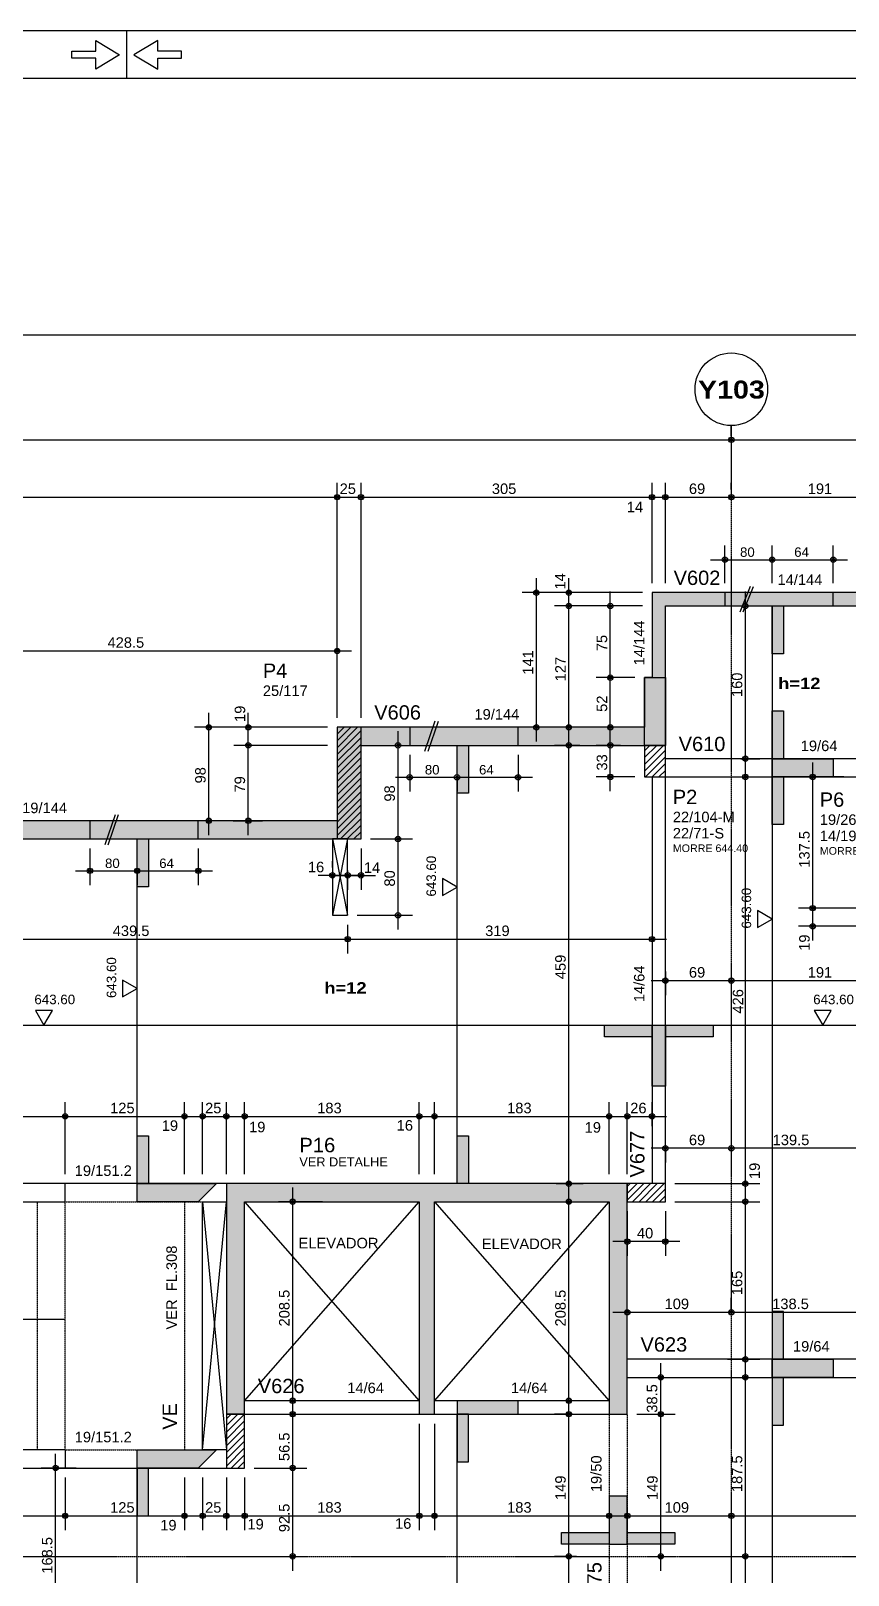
# Model space of a CAD drawing. Extents: x 0 to 7795, y 0 to 4205.
# Drawn here: x 3070 to 3926, y 2588 to 4205 of the extents above; entities that cross this region are included whole.
import ezdxf

# ---------------------------------------------------------------- set-up
doc = ezdxf.new("R2010")
doc.units = 0
doc.header["$MEASUREMENT"] = 0
for name, pattern in [('ESTILO_TQS_0002', [0.4, 0.1, -0.3]), ('ESTILO_TQS_0006', [0.3, 0.2, -0.1]), ('ESTILO_TQS_0007', [2.1, 1.5, -0.2, 0.2, -0.2])]:
    doc.linetypes.add(name, pattern=pattern)
for name, color, linetype in [('MTH-179', 1, 'CONTINUOUS'), ('MTH-224', 4, 'CONTINUOUS'), ('MTH-230', 1, 'CONTINUOUS'), ('MTH-COTAS7', 31, 'CONTINUOUS'), ('MTH-DIM-PILAR', 3, 'CONTINUOUS'), ('MTH-DIM-VIGA', 3, 'CONTINUOUS'), ('MTH-EIXO-214', 4, 'CONTINUOUS'), ('MTH-FACE-VIGA', 7, 'CONTINUOUS'), ('MTH-HACHURA-PILAR', 1, 'CONTINUOUS'), ('MTH-LINHA-SEÇÃO', 16, 'CONTINUOUS'), ('MTH-MARGEM', 5, 'CONTINUOUS'), ('MTH-PILAR-MORRE', 5, 'CONTINUOUS'), ('MTH-PILAR-SEGUE', 5, 'CONTINUOUS'), ('MTH-SIMB_COTA', 3, 'CONTINUOUS'), ('MTH-SOMB120', 56, 'CONTINUOUS'), ('MTH-SOMBRA21', 150, 'CONTINUOUS'), ('MTH-SOMBRA25', 253, 'CONTINUOUS'), ('MTH-TIT1-PILAR', 5, 'CONTINUOUS'), ('MTH-TIT1-VIGA', 5, 'CONTINUOUS'), ('MTH-TXT', 4, 'CONTINUOUS'), ('MTH-TXT-NEGRITO', 5, 'CONTINUOUS'), ('MTH-TXT-NOTAS', 3, 'CONTINUOUS'), ('MTH-VIGA-INVERTIDA', 7, 'ESTILO_TQS_0002')]:
    doc.layers.add(name, color=color, linetype=linetype)
doc.styles.add('TQS_ARIAL', font='arial.ttf')
doc.styles.add('TQS_ARIAL_BLACK', font='ariblk.ttf')

msp = doc.modelspace()

# ---------------------------------------------------------------- linework, layer by layer
at = {"layer": 'MTH-179', "linetype": 'Continuous'}
for p, q in [((7795.004008, 4204.998269), (0.004008, 4204.998269)), ((3170.004008, 4154.998269), (3170.004008, 4204.998269))]:
    msp.add_line(p, q, dxfattribs=at)
for points in [[(3162.503275, 4179.998269), (3137.503275, 4164.998269), (3137.503275, 4176.248269), (3112.503275, 4176.248269), (3112.503275, 4183.748269), (3137.503275, 4183.748269), (3137.503275, 4194.998269), (3162.503275, 4179.998269)], [(3177.503275, 4179.998269), (3202.503275, 4164.998269), (3202.503275, 4176.248269), (3227.503275, 4176.248269), (3227.503275, 4183.748269), (3202.503275, 4183.748269), (3202.503275, 4194.998269), (3177.503275, 4179.998269)]]:
    msp.add_lwpolyline(points, dxfattribs=at)
at = {"layer": 'MTH-224', "linetype": 'Continuous'}
for points in [[(3500.790533, 3299.453145), (3516.089003, 3308.286149), (3500.790533, 3317.118273), (3500.790533, 3299.453145)], [(3831.031728, 3265.885669), (3846.330198, 3274.718672), (3831.031728, 3283.550797), (3831.031728, 3265.885669)], [(3165.675639, 3193.19002), (3180.974109, 3202.023023), (3165.675639, 3210.855148), (3165.675639, 3193.19002)], [(3074.408587, 3178.810307), (3083.24159, 3163.511837), (3092.073715, 3178.810307), (3074.408587, 3178.810307)], [(3890.483403, 3178.810307), (3899.316406, 3163.511837), (3908.14853, 3178.810307), (3890.483403, 3178.810307)]]:
    msp.add_lwpolyline(points, dxfattribs=at)
at = {"layer": 'MTH-230', "linetype": 'Continuous'}
for p, q in [((3401.511371, 3358.635498), (3385.511369, 3278.635497)), ((3385.511369, 3358.635498), (3401.511371, 3278.635497)), ((3249.511363, 2718.635463), (3274.511365, 2978.635463)), ((3249.511363, 2978.635463), (3274.511365, 2718.635463)), ((3293.511365, 2770.135472), (3476.511365, 2978.635504)), ((3293.511365, 2978.635504), (3476.511365, 2770.135472)), ((3492.511365, 2770.135472), (3675.511365, 2978.6355)), ((3492.511365, 2978.6355), (3675.511365, 2770.135472))]:
    msp.add_line(p, q, dxfattribs=at)
msp.add_circle((3803.511366, 3829.636556), 38, dxfattribs=at)
at = {"layer": 'MTH-COTAS7', "linetype": 'Continuous'}
for p, q in [((561.511366, 3886.665182), (5343.511366, 3886.665182)), ((3803.511366, 3780.639608), (3803.511366, 3791.636556)), ((3803.511366, 3784.741871), (3803.511366, 3791.636556)), ((2086.511366, 3776.636556), (3818.511366, 3776.636556)), ((3788.511366, 3776.636556), (4771.511366, 3776.636556)), ((3390.511366, 3485.6355), (3390.511366, 3731.636556)), ((3390.511366, 3485.6355), (3390.511366, 3731.636556)), ((3415.511366, 3485.635501), (3415.511366, 3731.636556)), ((3415.511366, 3485.635501), (3415.511366, 3731.636556)), ((3720.511366, 3626.636556), (3720.511366, 3731.636556)), ((3720.511366, 3626.636556), (3720.511366, 3731.636556)), ((3734.511366, 3626.636556), (3734.511366, 3731.636556)), ((3734.511366, 3626.636556), (3734.511366, 3731.636556)), ((3803.511366, 3724.741871), (3803.511366, 3731.636556)), ((3803.511366, 3724.741871), (3803.511366, 3731.636556)), ((2499.511366, 3716.636556), (3405.511366, 3716.636556)), ((3375.511366, 3716.636556), (3430.511366, 3716.636556)), ((3400.511366, 3716.636556), (3735.511366, 3716.636556)), ((3705.511366, 3716.636556), (3749.511366, 3716.636556)), ((3719.511366, 3716.636556), (3818.511366, 3716.636556)), ((3788.511366, 3716.636556), (4009.511367, 3716.636556)), ((3796.79404, 3626.636556), (3796.79404, 3666.142016)), ((3846.360057, 3626.636556), (3846.360057, 3666.142016)), ((3846.360057, 3626.636556), (3846.360057, 3666.142016)), ((3910.360057, 3626.636556), (3910.360057, 3666.142016)), ((3781.79404, 3651.142016), (3861.360057, 3651.142016)), ((3831.360057, 3651.142016), (3925.360057, 3651.142016)), ((3599.328166, 3460.635501), (3599.328166, 3631.636556)), ((3633.288022, 3587.636556), (3633.288022, 3631.636556)), ((3700.511366, 3616.636556), (3584.328166, 3616.636556)), ((3710.511366, 3616.636556), (3618.288022, 3616.636556)), ((3633.288022, 3460.635501), (3633.288022, 3617.636556)), ((3676.756016, 3512.635501), (3676.756016, 3617.636556)), ((3818.309239, 3427.635501), (3818.309239, 3617.636556)), ((3710.511366, 3602.636556), (3618.288022, 3602.636556)), ((3710.511366, 3602.636556), (3618.288022, 3602.636556)), ((3700.511366, 3602.636556), (3661.756016, 3602.636556)), ((3813.511366, 3602.636556), (3833.309239, 3602.636556)), ((3390.511366, 3485.6355), (3390.511366, 3570.540605)), ((2947.011366, 3555.540605), (3405.511366, 3555.540605)), ((3676.756016, 3460.635501), (3676.756016, 3542.635501)), ((3702.511366, 3527.635501), (3661.756016, 3527.635501)), ((3702.511366, 3527.635501), (3661.756016, 3527.635501)), ((3256.007995, 3362.635501), (3256.007995, 3490.6355)), ((3297.324079, 3441.635501), (3297.324079, 3490.6355)), ((3306.303287, 3475.6355), (3241.007995, 3475.6355)), ((3380.511366, 3475.6355), (3282.324079, 3475.6355)), ((3297.324079, 3362.635501), (3297.324079, 3471.635501)), ((3454.293793, 3343.6355), (3454.293793, 3471.635501)), ((3665.1708, 3475.635501), (3584.328166, 3475.635501)), ((3648.994983, 3475.635501), (3618.288022, 3475.635501)), ((3633.288022, 2982.635497), (3633.288022, 3471.635501)), ((3702.511366, 3475.635501), (3661.756016, 3475.635501)), ((3676.756016, 3408.635501), (3676.756016, 3471.635501)), ((3380.511366, 3456.635501), (3282.324079, 3456.635501)), ((3370.511366, 3456.635501), (3282.324079, 3456.635501)), ((3458.663286, 3456.635501), (3469.293793, 3456.635501)), ((3466.522986, 3446.635501), (3466.522986, 3408.195251)), ((3580.089003, 3446.635501), (3580.089003, 3408.195251)), ((3644.860926, 3456.635501), (3618.288022, 3456.635501)), ((3687.429521, 3456.635501), (3661.756016, 3456.635501)), ((3813.511366, 3442.635501), (3833.309239, 3442.635501)), ((3818.309239, 2982.635497), (3818.309239, 3438.635501)), ((3888.910007, 3271.135499), (3888.910007, 3438.635501)), ((3451.522986, 3423.195251), (3531.089003, 3423.195251)), ((3501.089003, 3423.195251), (3595.089003, 3423.195251)), ((3516.089003, 3421.635501), (3516.089003, 3408.195251)), ((3516.089003, 3421.635501), (3516.089003, 3408.195251)), ((3702.511366, 3423.635501), (3661.756016, 3423.635501)), ((3800.14579, 3423.635501), (3833.309239, 3423.635501)), ((3921.288253, 3423.635501), (3873.910007, 3423.635501)), ((3302.324079, 3377.635501), (3241.007995, 3377.635501)), ((3281.424297, 3377.635501), (3312.324079, 3377.635501)), ((3454.293793, 3263.635487), (3454.293793, 3373.6355)), ((3131.408092, 3348.635501), (3131.408092, 3310.195251)), ((3244.974109, 3348.635501), (3244.974109, 3310.195251)), ((3415.511366, 3348.6355), (3415.511366, 3305.419756)), ((3425.511366, 3358.6355), (3469.293793, 3358.6355)), ((3425.511366, 3358.6355), (3469.293793, 3358.6355)), ((3385.511366, 3328.635498), (3385.511366, 3335.419756)), ((3401.51137, 3328.635497), (3401.51137, 3335.419756)), ((3116.408092, 3325.195251), (3195.974109, 3325.195251)), ((3165.974109, 3325.195251), (3259.974109, 3325.195251)), ((3180.974109, 3323.635501), (3180.974109, 3310.195251)), ((3180.974109, 3323.635501), (3180.974109, 3310.195251)), ((3416.51137, 3320.419756), (3370.511366, 3320.419756)), ((3386.51137, 3320.419756), (3430.511366, 3320.419756)), ((3401.51137, 3325.419756), (3401.51137, 3305.419756)), ((3888.910007, 3252.1182), (3888.910007, 3301.135499)), ((3984.511368, 3286.135499), (3873.910007, 3286.135499)), ((3984.511368, 3286.135499), (3873.910007, 3286.135499)), ((3401.511371, 3268.635497), (3401.511371, 3238.623753)), ((3411.511371, 3278.635487), (3469.293793, 3278.635487)), ((2947.011366, 3253.623753), (3416.511366, 3253.623753)), ((3386.511371, 3253.623753), (3735.511366, 3253.623753)), ((3720.511366, 3255.101076), (3720.511366, 3238.623753)), ((3984.511368, 3267.1182), (3873.910007, 3267.1182)), ((3401.511366, 3248.496376), (3401.511366, 3238.623753)), ((3734.511366, 3219.707411), (3734.511366, 3195.081278)), ((3803.511366, 3219.2896), (3803.511366, 3195.081278)), ((3803.511366, 3219.2896), (3803.511366, 3195.081278)), ((3818.511366, 3210.081278), (3719.511366, 3210.081278)), ((4009.511368, 3210.081278), (3788.511366, 3210.081278)), ((3105.511362, 3007.635504), (3105.511362, 3082.969265)), ((3105.511362, 3017.635504), (3105.511362, 3082.969265)), ((3230.511362, 3007.635501), (3230.511362, 3082.969265)), ((3230.511362, 3017.635501), (3230.511362, 3082.969265)), ((3249.511362, 3007.635501), (3249.511362, 3082.969265)), ((3249.511362, 3007.635501), (3249.511362, 3082.969265)), ((3274.511362, 3007.635501), (3274.511362, 3082.969265)), ((3274.511362, 3007.635501), (3274.511362, 3082.969265)), ((3293.511365, 3007.635497), (3293.511365, 3082.969265)), ((3293.511365, 3007.635497), (3293.511365, 3082.969265)), ((3476.511365, 3007.635497), (3476.511365, 3082.969265)), ((3476.511365, 3007.635497), (3476.511365, 3082.969265)), ((3492.511365, 3007.635497), (3492.511365, 3082.969265)), ((3492.511365, 3007.635497), (3492.511365, 3082.969265)), ((3675.511365, 3007.635497), (3675.511365, 3082.969265)), ((3675.511365, 3007.635497), (3675.511365, 3082.969265)), ((3694.511365, 3007.635497), (3694.511365, 3082.969265)), ((3694.511365, 3007.635497), (3694.511365, 3082.969265)), ((3720.511366, 3057.646509), (3720.511366, 3082.969265)), ((2947.011366, 3067.969265), (3120.511362, 3067.969265)), ((3090.511362, 3067.969265), (3245.511362, 3067.969265)), ((3215.511362, 3067.969265), (3264.511362, 3067.969265)), ((3234.511362, 3067.969265), (3289.511362, 3067.969265)), ((3259.511362, 3067.969265), (3308.511365, 3067.969265)), ((3278.511365, 3067.969265), (3491.511365, 3067.969265)), ((3461.511365, 3067.969265), (3507.511365, 3067.969265)), ((3477.511365, 3067.969265), (3690.511365, 3067.969265)), ((3660.511365, 3067.969265), (3709.511365, 3067.969265)), ((3679.511365, 3067.969265), (3735.511366, 3067.969265)), ((3818.511366, 3034.575059), (3719.511366, 3034.575059)), ((3734.511366, 3031.99527), (3734.511366, 3019.575059)), ((3958.011366, 3034.575059), (3788.511366, 3034.575059)), ((3803.511366, 3037.703124), (3803.511366, 3019.575059)), ((3803.511366, 3037.703124), (3803.511366, 3019.575059)), ((3818.309239, 2963.635492), (3818.309239, 3012.635497)), ((3343.886591, 2755.13551), (3343.886591, 2993.635504)), ((3619.831089, 2997.635497), (3648.288022, 2997.635497)), ((3633.288022, 2755.13551), (3633.288022, 2993.6355)), ((3744.511366, 2997.635497), (3833.309239, 2997.635497)), ((3744.511366, 2997.635497), (3833.309239, 2997.635497)), ((3818.309239, 2798.635501), (3818.309239, 2993.635497)), ((3375.011365, 2978.635504), (3328.886591, 2978.635504)), ((3594.011365, 2978.6355), (3648.288022, 2978.6355)), ((3744.511366, 2978.635497), (3833.309239, 2978.635497)), ((3694.511365, 2968.635497), (3694.511365, 2921.927565)), ((3734.511366, 2968.635492), (3734.511366, 2921.927565)), ((3749.511366, 2936.927565), (3679.511365, 2936.927565)), ((3694.511365, 2861.88561), (3694.511365, 2877.849414)), ((3803.511366, 2865.347598), (3803.511366, 2877.849414)), ((3803.511366, 2865.347598), (3803.511366, 2877.849414)), ((3679.511365, 2862.849414), (3818.511366, 2862.849414)), ((3788.511366, 2862.849414), (3957.010455, 2862.849414)), ((3729.654069, 2741.135506), (3729.654069, 2809.6355)), ((3799.683742, 2813.635501), (3833.309239, 2813.635501)), ((3818.309239, 2592.135465), (3818.309239, 2809.635501)), ((3726.827293, 2794.6355), (3744.654069, 2794.6355)), ((3813.511366, 2794.635501), (3833.309239, 2794.635501)), ((3375.011365, 2770.13551), (3328.886591, 2770.13551)), ((3343.886591, 2684.635497), (3343.886591, 2771.13551)), ((3665.511332, 2770.13551), (3618.288022, 2770.13551)), ((3633.288022, 2592.135465), (3633.288022, 2771.13551)), ((3729.654069, 2592.135465), (3729.654069, 2771.135506)), ((3352.674282, 2756.13551), (3358.886591, 2756.13551)), ((3637.278494, 2756.13551), (3618.288022, 2756.13551)), ((3704.511365, 2756.135506), (3744.654069, 2756.135506)), ((3704.511365, 2756.135506), (3744.654069, 2756.135506)), ((3476.511365, 2746.135506), (3476.511365, 2634.635497)), ((3476.511365, 2746.135506), (3476.511365, 2634.635497)), ((3492.511365, 2746.135506), (3492.511365, 2634.635497)), ((3492.511365, 2746.135506), (3492.511365, 2634.635497)), ((3095.447424, 2516.13677), (3095.447424, 2714.635497)), ((3343.886591, 2592.135465), (3343.886591, 2714.635497)), ((3116.918734, 2699.635497), (3080.447424, 2699.635497)), ((3105.511362, 2689.635497), (3105.511362, 2634.635497)), ((3230.511362, 2689.635497), (3230.511362, 2634.635497)), ((3249.511362, 2689.635497), (3249.511362, 2634.635497)), ((3249.511362, 2689.635497), (3249.511362, 2634.635497)), ((3274.511365, 2689.635497), (3274.511365, 2634.635497)), ((3274.511365, 2689.635497), (3274.511365, 2634.635497)), ((3293.511399, 2689.635497), (3293.511399, 2634.635497)), ((3303.511399, 2699.635497), (3358.886591, 2699.635497)), ((3303.511399, 2699.635497), (3358.886591, 2699.635497)), ((3105.511362, 2679.635497), (3105.511362, 2634.635497)), ((3230.511362, 2679.635497), (3230.511362, 2634.635497)), ((3293.511399, 2679.635497), (3293.511399, 2634.635497)), ((3803.511366, 2674.230856), (3803.511366, 2634.635497)), ((3803.511366, 2674.230856), (3803.511366, 2634.635497)), ((3675.511365, 2662.365298), (3675.511365, 2634.635497)), ((3694.511365, 2658.64206), (3694.511365, 2634.635497)), ((2858.511362, 2649.635497), (3120.511362, 2649.635497)), ((3090.511362, 2649.635497), (3245.511362, 2649.635497)), ((3215.511362, 2649.635497), (3264.511362, 2649.635497)), ((3234.511362, 2649.635497), (3289.511365, 2649.635497)), ((3259.511365, 2649.635497), (3308.511399, 2649.635497)), ((3278.511399, 2649.635497), (3491.511365, 2649.635497)), ((3461.511365, 2649.635497), (3507.511365, 2649.635497)), ((3477.511365, 2649.635497), (3690.511365, 2649.635497)), ((3679.511365, 2649.635497), (3818.511366, 2649.635497)), ((3788.511366, 2649.635497), (4369.512171, 2649.635497)), ((3633.288022, 2516.13677), (3633.288022, 2622.135465)), ((3818.309239, 2516.13677), (3818.309239, 2622.135465)), ((3312.961507, 2607.135465), (3358.886591, 2607.135465)), ((3641.453157, 2607.135465), (3618.288022, 2607.135465)), ((3641.453157, 2607.135465), (3618.288022, 2607.135465)), ((3715.45008, 2607.135465), (3744.654069, 2607.135465)), ((3813.511366, 2607.135465), (3833.309239, 2607.135465)), ((3813.511366, 2607.135465), (3833.309239, 2607.135465))]:
    msp.add_line(p, q, dxfattribs=at)
at = {"layer": 'MTH-EIXO-214', "linetype": 'ESTILO_TQS_0007'}
for p, q in [((3803.511366, 3791.636556), (3803.511366, 1718.135501)), ((401.511366, 2607.135465), (5503.511366, 2607.135465))]:
    msp.add_line(p, q, dxfattribs=at)
at = {"layer": 'MTH-FACE-VIGA', "linetype": 'Continuous'}
for p, q in [((3105.511362, 2978.635504), (3105.511362, 2997.635504)), ((2873.511362, 2855.635429), (3105.511362, 2855.635429)), ((3105.511362, 2718.635504), (3105.511362, 2699.635504))]:
    msp.add_line(p, q, dxfattribs=at)
for points in [[(4008.511367, 3616.636556), (3720.511366, 3616.636556)], [(3720.511366, 3616.636556), (3720.511366, 3527.635501)], [(3734.511366, 3602.636556), (3994.511367, 3602.636556)], [(3734.511366, 3527.635501), (3734.511366, 3602.636556)], [(3712.511366, 3475.635501), (3415.511366, 3475.635501)], [(3415.511366, 3456.635501), (3712.511366, 3456.635501)], [(3994.511368, 3442.635501), (3734.511366, 3442.635501)], [(3720.511366, 3423.635501), (3720.511366, 2997.635497)], [(3734.511366, 2997.635497), (3734.511366, 3423.635501)], [(3734.511366, 3423.635501), (3994.511368, 3423.635501)], [(3390.511366, 3377.635501), (2962.011366, 3377.635501)], [(2962.011366, 3358.635501), (3390.511366, 3358.635501)], [(3401.511371, 3358.635498), (3385.511369, 3358.635498), (3385.511369, 3278.635497), (3401.511371, 3278.635497), (3401.511371, 3358.635498)], [(3240.011362, 2997.635501), (2962.011366, 2997.635501)], [(3274.511362, 2997.635501), (3240.011362, 2997.635501)], [(2962.011366, 2978.635501), (3105.511362, 2978.635501)], [(3249.511362, 2978.635501), (3274.511365, 2978.635501)], [(3249.511362, 2718.635501), (3249.511362, 2978.635501)], [(4354.512171, 2813.6355), (3694.511365, 2813.6355)], [(3694.511365, 2794.6355), (4354.512171, 2794.6355)], [(3476.511365, 2770.13551), (3293.511365, 2770.13551)], [(3675.511365, 2770.13551), (3492.511365, 2770.13551)], [(3293.511365, 2756.13551), (3476.511365, 2756.13551)], [(3492.511365, 2756.13551), (3675.511365, 2756.13551)], [(3105.511362, 2718.635497), (2873.511362, 2718.635501)], [(3274.511365, 2718.635501), (3249.511362, 2718.635501)], [(2866.511362, 2699.635501), (3240.011362, 2699.635501)], [(3240.011362, 2699.635501), (3274.511365, 2699.635501)]]:
    msp.add_lwpolyline(points, dxfattribs=at)
at = {"layer": 'MTH-HACHURA-PILAR', "linetype": 'Continuous'}
for p, q in [((3390.511366, 3454.150977), (3411.995889, 3475.6355)), ((3390.511366, 3461.222045), (3404.924821, 3475.6355)), ((3390.511366, 3468.293112), (3397.853754, 3475.6355)), ((3390.511366, 3475.36418), (3390.782686, 3475.6355)), ((3390.511366, 3447.079909), (3415.511366, 3472.079909)), ((3390.511366, 3440.008841), (3415.511366, 3465.008841)), ((3390.511366, 3432.937773), (3415.511366, 3457.937773)), ((3390.511366, 3425.866706), (3415.511366, 3450.866706)), ((3712.511366, 3436.739722), (3732.407145, 3456.635501)), ((3712.511366, 3443.81079), (3725.336077, 3456.635501)), ((3712.511366, 3450.881857), (3718.26501, 3456.635501)), ((3712.511366, 3429.668654), (3734.511366, 3451.668654)), ((3390.511366, 3418.795638), (3415.511366, 3443.795638)), ((3390.511366, 3411.72457), (3415.511366, 3436.72457)), ((3390.511366, 3404.653502), (3415.511366, 3429.653502)), ((3713.549281, 3423.635501), (3734.511366, 3444.597586)), ((3720.620349, 3423.635501), (3734.511366, 3437.526518)), ((3727.691417, 3423.635501), (3734.511366, 3430.455451)), ((3390.511366, 3397.582434), (3415.511366, 3422.582434)), ((3390.511366, 3390.511366), (3415.511366, 3415.511366)), ((3390.511366, 3383.440299), (3415.511366, 3408.440299)), ((3390.511366, 3376.369231), (3415.511366, 3401.369231)), ((3390.511366, 3369.298163), (3415.511366, 3394.298163)), ((3390.511366, 3362.227095), (3415.511366, 3387.227095)), ((3393.990839, 3358.6355), (3415.511366, 3380.156027)), ((3401.061906, 3358.6355), (3415.511366, 3373.08496)), ((3408.132974, 3358.6355), (3415.511366, 3366.013892)), ((3415.204042, 3358.6355), (3415.511366, 3358.942824)), ((3694.511365, 2980.333516), (3711.813346, 2997.635497)), ((3694.511365, 2987.404584), (3704.742278, 2997.635497)), ((3694.511365, 2994.475652), (3697.67121, 2997.635497)), ((3699.884414, 2978.635497), (3718.884414, 2997.635497)), ((3706.955482, 2978.635497), (3725.955482, 2997.635497)), ((3714.02655, 2978.635497), (3733.02655, 2997.635497)), ((3721.097617, 2978.635497), (3734.511366, 2992.049246)), ((3728.168685, 2978.635497), (3734.511366, 2984.978178)), ((3274.511365, 2737.110211), (3293.511365, 2756.13551)), ((3274.511365, 2744.181279), (3286.465595, 2756.13551)), ((3274.511365, 2751.252347), (3279.394528, 2756.13551)), ((3274.511365, 2730.039144), (3293.511365, 2749.039144)), ((3274.511365, 2722.968076), (3293.511365, 2741.968076)), ((3274.511365, 2715.897008), (3293.511365, 2734.897008)), ((3274.511365, 2708.82594), (3293.511365, 2727.82594)), ((3274.511365, 2701.754872), (3293.511365, 2720.754872)), ((3279.463061, 2699.635501), (3293.511365, 2713.683804)), ((3286.534129, 2699.635501), (3293.511365, 2706.612737))]:
    msp.add_line(p, q, dxfattribs=at)
at = {"layer": 'MTH-LINHA-SEÇÃO', "linetype": 'Continuous'}
for p, q in [((3812.656235, 3596.672667), (3823.578011, 3623.224465)), ((3815.993444, 3596.520976), (3826.91522, 3623.072773)), ((3846.360057, 3602.636556), (3846.360057, 3442.635501)), ((3482.385181, 3450.671612), (3493.306957, 3482.22341)), ((3485.72239, 3450.519921), (3496.644166, 3482.071718)), ((3516.089003, 2997.635497), (3516.089003, 3456.635501)), ((3846.330198, 3442.635501), (3846.330198, 2531.13677)), ((3147.270286, 3352.671612), (3158.192063, 3384.22341)), ((3150.607496, 3352.519921), (3161.529272, 3384.071718)), ((3180.974109, 2978.635501), (3180.974109, 3358.635501)), ((2962.011366, 3163.511837), (4304.512172, 3163.511837)), ((3516.089003, 2531.13677), (3516.089003, 2756.13551)), ((3180.974109, 2531.13677), (3180.974109, 2699.635497))]:
    msp.add_line(p, q, dxfattribs=at)
for points in [[(3796.79404, 3616.636556), (3796.79404, 3602.636556), (3910.360057, 3602.636556), (3910.360057, 3616.636556), (3796.79404, 3616.636556)], [(3846.360057, 3552.636556), (3846.360057, 3602.636556), (3858.360057, 3602.636556), (3858.360057, 3552.636556), (3846.360057, 3552.636556)], [(3846.360057, 3442.635501), (3846.360057, 3492.635501), (3858.360057, 3492.635501), (3858.360057, 3442.635501), (3846.360057, 3442.635501)], [(3466.522986, 3475.635501), (3466.522986, 3456.635501), (3580.089003, 3456.635501), (3580.089003, 3475.635501), (3466.522986, 3475.635501)], [(3516.089003, 3406.635501), (3516.089003, 3456.635501), (3528.089003, 3456.635501), (3528.089003, 3406.635501), (3516.089003, 3406.635501)], [(3846.330198, 3423.635501), (3846.330198, 3442.635501), (3910.330198, 3442.635501), (3910.330198, 3423.635501), (3846.330198, 3423.635501)], [(3846.330198, 3373.635501), (3846.330198, 3423.635501), (3858.330198, 3423.635501), (3858.330198, 3373.635501), (3846.330198, 3373.635501)], [(3131.408092, 3377.635501), (3131.408092, 3358.635501), (3244.974109, 3358.635501), (3244.974109, 3377.635501), (3131.408092, 3377.635501)], [(3180.974109, 3308.635501), (3180.974109, 3358.635501), (3192.974109, 3358.635501), (3192.974109, 3308.635501), (3180.974109, 3308.635501)], [(3670.511366, 3163.511837), (3720.511366, 3163.511837), (3720.511366, 3151.511837), (3670.511366, 3151.511837), (3670.511366, 3163.511837)], [(3720.511366, 3163.511837), (3734.511366, 3163.511837), (3734.511366, 3099.511837), (3720.511366, 3099.511837), (3720.511366, 3163.511837)], [(3734.511366, 3163.511837), (3784.511366, 3163.511837), (3784.511366, 3151.511837), (3734.511366, 3151.511837), (3734.511366, 3163.511837)], [(3180.974109, 2997.635501), (3180.974109, 3047.635501), (3192.974109, 3047.635501), (3192.974109, 2997.635501), (3180.974109, 2997.635501)], [(3516.089003, 2997.635497), (3516.089003, 3047.635497), (3528.089003, 3047.635497), (3528.089003, 2997.635497), (3516.089003, 2997.635497)], [(3180.974109, 2978.635501), (3180.974109, 2997.635501), (3263.974109, 2997.635501), (3244.974109, 2978.635501), (3180.974109, 2978.635501)], [(3846.330198, 2863.635501), (3846.330198, 2813.635501), (3858.330198, 2813.635501), (3858.330198, 2863.635501), (3846.330198, 2863.635501)], [(3846.330198, 2794.635501), (3846.330198, 2813.635501), (3910.330198, 2813.635501), (3910.330198, 2794.635501), (3846.330198, 2794.635501)], [(3846.330198, 2794.635501), (3846.330198, 2744.635501), (3858.330198, 2744.635501), (3858.330198, 2794.635501), (3846.330198, 2794.635501)], [(3580.089003, 2770.13551), (3516.089003, 2770.13551), (3516.089003, 2756.13551), (3580.089003, 2756.13551), (3580.089003, 2770.13551)], [(3516.089003, 2756.13551), (3516.089003, 2706.13551), (3528.089003, 2706.13551), (3528.089003, 2756.13551), (3516.089003, 2756.13551)], [(3180.974109, 2699.635497), (3180.974109, 2718.635497), (3263.974109, 2718.635497), (3244.974109, 2699.635497), (3180.974109, 2699.635497)], [(3180.974109, 2699.635497), (3180.974109, 2649.635497), (3192.974109, 2649.635497), (3192.974109, 2699.635497), (3180.974109, 2699.635497)], [(3694.511365, 2670.13014), (3675.511365, 2670.13014), (3675.511365, 2620.13014), (3694.511365, 2620.13014), (3694.511365, 2670.13014)], [(3625.511365, 2632.13014), (3675.511365, 2632.13014), (3675.511365, 2620.13014), (3625.511365, 2620.13014), (3625.511365, 2632.13014)], [(3694.511365, 2632.13014), (3744.511365, 2632.13014), (3744.511365, 2620.13014), (3694.511365, 2620.13014), (3694.511365, 2632.13014)]]:
    msp.add_lwpolyline(points, dxfattribs=at)
at = {"layer": 'MTH-MARGEM', "linetype": 'Continuous'}
msp.add_line((7745.004008, 4154.998269), (175.004008, 4154.998269), dxfattribs=at)
at = {"layer": 'MTH-PILAR-MORRE', "linetype": 'Continuous'}
for points in [[(3390.511366, 3358.6355), (3415.511366, 3358.6355), (3415.511366, 3475.6355), (3390.511366, 3475.6355), (3390.511366, 3358.6355)], [(3734.511366, 3456.635501), (3712.511366, 3456.635501), (3712.511366, 3423.635501), (3734.511366, 3423.635501), (3734.511366, 3456.635501)], [(3734.511366, 2997.635497), (3694.511365, 2997.635497), (3694.511365, 2978.635497), (3734.511366, 2978.635497), (3734.511366, 2997.635497)], [(3293.511365, 2756.13551), (3274.511365, 2756.13551), (3274.511365, 2699.635501), (3293.511365, 2699.635501), (3293.511365, 2756.13551)]]:
    msp.add_lwpolyline(points, dxfattribs=at)
at = {"layer": 'MTH-PILAR-SEGUE', "linetype": 'Continuous'}
for points in [[(3712.511366, 3527.635501), (3734.511366, 3527.635501), (3734.511366, 3456.635501), (3712.511366, 3456.635501), (3712.511366, 3527.635501)], [(3694.511365, 2756.135506), (3694.511365, 2997.635497), (3274.511365, 2997.635497), (3274.511365, 2756.13551), (3293.511365, 2756.13551), (3293.511365, 2978.635504), (3476.511365, 2978.635504), (3476.511365, 2756.135506), (3492.511365, 2756.135506), (3492.511365, 2978.6355), (3675.511365, 2978.6355), (3675.511365, 2756.135506), (3694.511365, 2756.135506)]]:
    msp.add_lwpolyline(points, dxfattribs=at)
at = {"layer": 'MTH-SIMB_COTA', "linetype": 'Continuous'}
for centre, radius in [((3803.511366, 3776.636556), 2.8), ((3803.511366, 3776.636556), 2.8), ((3803.511366, 3776.636556), 1.4), ((3803.511366, 3776.636556), 1.4), ((3390.511366, 3716.636556), 2.8), ((3390.511366, 3716.636556), 2.8), ((3390.511366, 3716.636556), 1.4), ((3390.511366, 3716.636556), 1.4), ((3415.511366, 3716.636556), 2.8), ((3415.511366, 3716.636556), 2.8), ((3415.511366, 3716.636556), 1.4), ((3415.511366, 3716.636556), 1.4), ((3720.511366, 3716.636556), 2.8), ((3720.511366, 3716.636556), 2.8), ((3720.511366, 3716.636556), 1.4), ((3720.511366, 3716.636556), 1.4), ((3734.511366, 3716.636556), 2.8), ((3734.511366, 3716.636556), 2.8), ((3734.511366, 3716.636556), 1.4), ((3734.511366, 3716.636556), 1.4), ((3803.511366, 3716.636556), 2.8), ((3803.511366, 3716.636556), 2.8), ((3803.511366, 3716.636556), 1.4), ((3803.511366, 3716.636556), 1.4), ((3796.79404, 3651.142016), 2.8), ((3796.79404, 3651.142016), 1.4), ((3846.360057, 3651.142016), 2.8), ((3846.360057, 3651.142016), 2.8), ((3846.360057, 3651.142016), 1.4), ((3846.360057, 3651.142016), 1.4), ((3910.360057, 3651.142016), 2.8), ((3910.360057, 3651.142016), 1.4), ((3599.328166, 3616.636556), 2.8), ((3599.328166, 3616.636556), 1.4), ((3633.288022, 3616.636556), 2.8), ((3633.288022, 3616.636556), 1.4), ((3633.288022, 3602.636556), 2.8), ((3633.288022, 3602.636556), 2.8), ((3633.288022, 3602.636556), 1.4), ((3633.288022, 3602.636556), 1.4), ((3676.756016, 3602.636556), 2.8), ((3676.756016, 3602.636556), 1.4), ((3818.309239, 3602.636556), 2.8), ((3818.309239, 3602.636556), 1.4), ((3390.511366, 3555.540605), 2.8), ((3390.511366, 3555.540605), 1.4), ((3676.756016, 3527.635501), 2.8), ((3676.756016, 3527.635501), 2.8), ((3676.756016, 3527.635501), 1.4), ((3676.756016, 3527.635501), 1.4), ((3256.007995, 3475.6355), 2.8), ((3297.324079, 3475.6355), 2.8), ((3599.328166, 3475.635501), 2.8), ((3633.288022, 3475.635501), 2.8), ((3676.756016, 3475.635501), 2.8), ((3256.007995, 3475.6355), 1.4), ((3297.324079, 3475.6355), 1.4), ((3599.328166, 3475.635501), 1.4), ((3633.288022, 3475.635501), 1.4), ((3676.756016, 3475.635501), 1.4), ((3297.324079, 3456.635501), 2.8), ((3297.324079, 3456.635501), 2.8), ((3297.324079, 3456.635501), 1.4), ((3297.324079, 3456.635501), 1.4), ((3454.293793, 3456.635501), 2.8), ((3454.293793, 3456.635501), 1.4), ((3633.288022, 3456.635501), 2.8), ((3633.288022, 3456.635501), 1.4), ((3676.756016, 3456.635501), 2.8), ((3676.756016, 3456.635501), 1.4), ((3818.309239, 3442.635501), 2.8), ((3818.309239, 3442.635501), 1.4), ((3466.522986, 3423.195251), 2.8), ((3466.522986, 3423.195251), 1.4), ((3516.089003, 3423.195251), 2.8), ((3516.089003, 3423.195251), 2.8), ((3516.089003, 3423.195251), 1.4), ((3516.089003, 3423.195251), 1.4), ((3580.089003, 3423.195251), 2.8), ((3580.089003, 3423.195251), 1.4), ((3676.756016, 3423.635501), 2.8), ((3676.756016, 3423.635501), 1.4), ((3818.309239, 3423.635501), 2.8), ((3818.309239, 3423.635501), 1.4), ((3888.910007, 3423.635501), 2.8), ((3888.910007, 3423.635501), 1.4), ((3256.007995, 3377.635501), 2.8), ((3256.007995, 3377.635501), 1.4), ((3297.324079, 3377.635501), 2.8), ((3297.324079, 3377.635501), 1.4), ((3454.293793, 3358.6355), 2.8), ((3454.293793, 3358.6355), 2.8), ((3454.293793, 3358.6355), 1.4), ((3454.293793, 3358.6355), 1.4), ((3131.408092, 3325.195251), 2.8), ((3131.408092, 3325.195251), 1.4), ((3180.974109, 3325.195251), 2.8), ((3180.974109, 3325.195251), 2.8), ((3180.974109, 3325.195251), 1.4), ((3180.974109, 3325.195251), 1.4), ((3244.974109, 3325.195251), 2.8), ((3244.974109, 3325.195251), 1.4), ((3385.511366, 3320.419756), 2.8), ((3385.511366, 3320.419756), 1.4), ((3401.51137, 3320.419756), 2.8), ((3401.51137, 3320.419756), 2.8), ((3401.51137, 3320.419756), 1.4), ((3401.51137, 3320.419756), 1.4), ((3415.511366, 3320.419756), 2.8), ((3415.511366, 3320.419756), 1.4), ((3888.910007, 3286.135499), 2.8), ((3888.910007, 3286.135499), 2.8), ((3888.910007, 3286.135499), 1.4), ((3888.910007, 3286.135499), 1.4), ((3454.293793, 3278.635487), 2.8), ((3454.293793, 3278.635487), 1.4), ((3888.910007, 3267.1182), 2.8), ((3888.910007, 3267.1182), 1.4), ((3401.511366, 3253.623753), 2.8), ((3401.511371, 3253.623753), 2.8), ((3401.511366, 3253.623753), 1.4), ((3401.511371, 3253.623753), 1.4), ((3720.511366, 3253.623753), 2.8), ((3720.511366, 3253.623753), 1.4), ((3734.511366, 3210.081278), 2.8), ((3734.511366, 3210.081278), 1.4), ((3803.511366, 3210.081278), 2.8), ((3803.511366, 3210.081278), 2.8), ((3803.511366, 3210.081278), 1.4), ((3803.511366, 3210.081278), 1.4), ((3105.511362, 3067.969265), 2.8), ((3105.511362, 3067.969265), 2.8), ((3105.511362, 3067.969265), 1.4), ((3105.511362, 3067.969265), 1.4), ((3230.511362, 3067.969265), 2.8), ((3230.511362, 3067.969265), 2.8), ((3230.511362, 3067.969265), 1.4), ((3230.511362, 3067.969265), 1.4), ((3249.511362, 3067.969265), 2.8), ((3249.511362, 3067.969265), 2.8), ((3249.511362, 3067.969265), 1.4), ((3249.511362, 3067.969265), 1.4), ((3274.511362, 3067.969265), 2.8), ((3274.511362, 3067.969265), 2.8), ((3274.511362, 3067.969265), 1.4), ((3274.511362, 3067.969265), 1.4), ((3293.511365, 3067.969265), 2.8), ((3293.511365, 3067.969265), 2.8), ((3293.511365, 3067.969265), 1.4), ((3293.511365, 3067.969265), 1.4), ((3476.511365, 3067.969265), 2.8), ((3476.511365, 3067.969265), 2.8), ((3476.511365, 3067.969265), 1.4), ((3476.511365, 3067.969265), 1.4), ((3492.511365, 3067.969265), 2.8), ((3492.511365, 3067.969265), 2.8), ((3492.511365, 3067.969265), 1.4), ((3492.511365, 3067.969265), 1.4), ((3675.511365, 3067.969265), 2.8), ((3675.511365, 3067.969265), 2.8), ((3675.511365, 3067.969265), 1.4), ((3675.511365, 3067.969265), 1.4), ((3694.511365, 3067.969265), 2.8), ((3694.511365, 3067.969265), 2.8), ((3694.511365, 3067.969265), 1.4), ((3694.511365, 3067.969265), 1.4), ((3720.511366, 3067.969265), 2.8), ((3720.511366, 3067.969265), 1.4), ((3734.511366, 3034.575059), 2.8), ((3734.511366, 3034.575059), 1.4), ((3803.511366, 3034.575059), 2.8), ((3803.511366, 3034.575059), 2.8), ((3803.511366, 3034.575059), 1.4), ((3803.511366, 3034.575059), 1.4), ((3633.288022, 2997.635497), 2.8), ((3633.288022, 2997.635497), 1.4), ((3818.309239, 2997.635497), 2.8), ((3818.309239, 2997.635497), 2.8), ((3818.309239, 2997.635497), 1.4), ((3818.309239, 2997.635497), 1.4), ((3343.886591, 2978.635504), 2.8), ((3343.886591, 2978.635504), 1.4), ((3633.288022, 2978.6355), 2.8), ((3633.288022, 2978.6355), 1.4), ((3818.309239, 2978.635497), 2.8), ((3818.309239, 2978.635492), 2.8), ((3818.309239, 2978.635497), 1.4), ((3818.309239, 2978.635492), 1.4), ((3694.511365, 2936.927565), 2.8), ((3694.511365, 2936.927565), 1.4), ((3734.511366, 2936.927565), 2.8), ((3734.511366, 2936.927565), 1.4), ((3694.511365, 2862.849414), 2.8), ((3694.511365, 2862.849414), 1.4), ((3803.511366, 2862.849414), 2.8), ((3803.511366, 2862.849414), 2.8), ((3803.511366, 2862.849414), 1.4), ((3803.511366, 2862.849414), 1.4), ((3818.309239, 2813.635501), 2.8), ((3818.309239, 2813.635501), 1.4), ((3729.654069, 2794.6355), 2.8), ((3729.654069, 2794.6355), 1.4), ((3818.309239, 2794.635501), 2.8), ((3818.309239, 2794.635501), 1.4), ((3343.886591, 2770.13551), 2.8), ((3343.886591, 2770.13551), 1.4), ((3633.288022, 2770.13551), 2.8), ((3633.288022, 2770.13551), 1.4), ((3343.886591, 2756.13551), 2.8), ((3343.886591, 2756.13551), 1.4), ((3633.288022, 2756.13551), 2.8), ((3633.288022, 2756.13551), 1.4), ((3729.654069, 2756.135506), 2.8), ((3729.654069, 2756.135506), 2.8), ((3729.654069, 2756.135506), 1.4), ((3729.654069, 2756.135506), 1.4), ((3095.447424, 2699.635497), 2.8), ((3343.886591, 2699.635497), 2.8), ((3343.886591, 2699.635497), 2.8), ((3095.447424, 2699.635497), 1.4), ((3343.886591, 2699.635497), 1.4), ((3343.886591, 2699.635497), 1.4), ((3105.511362, 2649.635497), 2.8), ((3105.511362, 2649.635497), 2.8), ((3105.511362, 2649.635497), 1.4), ((3105.511362, 2649.635497), 1.4), ((3230.511362, 2649.635497), 2.8), ((3230.511362, 2649.635497), 2.8), ((3230.511362, 2649.635497), 1.4), ((3230.511362, 2649.635497), 1.4), ((3249.511362, 2649.635497), 2.8), ((3249.511362, 2649.635497), 2.8), ((3249.511362, 2649.635497), 1.4), ((3249.511362, 2649.635497), 1.4), ((3274.511365, 2649.635497), 2.8), ((3274.511365, 2649.635497), 2.8), ((3274.511365, 2649.635497), 1.4), ((3274.511365, 2649.635497), 1.4), ((3293.511399, 2649.635497), 2.8), ((3293.511399, 2649.635497), 2.8), ((3293.511399, 2649.635497), 1.4), ((3293.511399, 2649.635497), 1.4), ((3476.511365, 2649.635497), 2.8), ((3476.511365, 2649.635497), 2.8), ((3476.511365, 2649.635497), 1.4), ((3476.511365, 2649.635497), 1.4), ((3492.511365, 2649.635497), 2.8), ((3492.511365, 2649.635497), 2.8), ((3492.511365, 2649.635497), 1.4), ((3492.511365, 2649.635497), 1.4), ((3675.511365, 2649.635497), 2.8), ((3675.511365, 2649.635497), 1.4), ((3694.511365, 2649.635497), 2.8), ((3694.511365, 2649.635497), 1.4), ((3803.511366, 2649.635497), 2.8), ((3803.511366, 2649.635497), 2.8), ((3803.511366, 2649.635497), 1.4), ((3803.511366, 2649.635497), 1.4), ((3343.886591, 2607.135465), 2.8), ((3343.886591, 2607.135465), 1.4), ((3633.288022, 2607.135465), 2.8), ((3633.288022, 2607.135465), 2.8), ((3633.288022, 2607.135465), 1.4), ((3633.288022, 2607.135465), 1.4), ((3729.654069, 2607.135465), 2.8), ((3729.654069, 2607.135465), 1.4), ((3818.309239, 2607.135465), 2.8), ((3818.309239, 2607.135465), 2.8), ((3818.309239, 2607.135465), 1.4), ((3818.309239, 2607.135465), 1.4)]:
    msp.add_circle(centre, radius, dxfattribs=at)
at = {"layer": 'MTH-SOMB120', "linetype": 'Continuous'}
for points in [[(5309.511366, 3386.135501), (4648.511366, 3386.135501), (4648.511366, 3460.135918), (4359.512172, 3460.135918), (4359.512172, 3371.135501), (4193.511366, 3371.135501), (4193.511366, 3527.618233), (4008.511368, 3527.618233), (4008.511368, 3616.636627), (3720.511366, 3616.636627), (3720.511366, 3527.618233), (3712.511366, 3527.618233), (3712.511366, 3475.635533), (3390.511366, 3475.635533), (3390.511366, 3377.635536), (2514.511366, 3377.635536)], [(2489.511366, 3358.635533), (3415.511366, 3358.635533), (3415.511366, 3456.635572), (3734.511366, 3456.635572), (3734.511366, 3602.636627), (3994.511368, 3602.636627), (3994.511368, 3513.618271), (4174.511366, 3513.618271), (4174.511366, 3357.135501), (4373.512172, 3357.135501), (4373.512172, 3446.135918), (4634.511366, 3446.135918), (4634.511366, 3367.135501), (5309.511366, 3367.135501)]]:
    msp.add_lwpolyline(points, dxfattribs=at)
for points in [[(3720.511366, 3527.618233), (3734.511366, 3602.636627), (3720.511366, 3616.636627)], [(3720.511366, 3616.636627), (3734.511366, 3602.636627), (4008.511368, 3616.636627)], [(3734.511366, 3602.636627), (3994.511368, 3602.636627), (4008.511368, 3616.636627)], [(3720.511366, 3527.618233), (3734.511366, 3456.635572), (3734.511366, 3602.636627)], [(3720.511366, 3527.618233), (3712.511366, 3527.618233), (3712.511366, 3475.635533)], [(3720.511366, 3527.618233), (3712.511366, 3475.635533), (3734.511366, 3456.635572)], [(3712.511366, 3475.635533), (3390.511366, 3475.635533), (3415.511366, 3456.635572)], [(3415.511366, 3456.635572), (3390.511366, 3475.635533), (3415.511366, 3358.635533)], [(3390.511366, 3475.635533), (3390.511366, 3377.635536), (3415.511366, 3358.635533)], [(3734.511366, 3456.635572), (3712.511366, 3475.635533), (3415.511366, 3456.635572)], [(2489.511366, 3358.635533), (3415.511366, 3358.635533), (2514.511366, 3377.635536)], [(3415.511366, 3358.635533), (3390.511366, 3377.635536), (2514.511366, 3377.635536)]]:
    msp.add_solid(points, dxfattribs=at)
at = {"layer": 'MTH-SOMBRA21', "linetype": 'Continuous'}
for points in [[(3796.79404, 3616.636556), (3796.79404, 3602.636556), (3910.360057, 3602.636556)], [(3796.79404, 3616.636556), (3910.360057, 3602.636556), (3910.360057, 3616.636556)], [(3796.79404, 3616.636556), (3910.360057, 3616.636556), (3796.79404, 3616.636556)], [(3846.360057, 3552.636556), (3846.360057, 3602.636556), (3858.360057, 3602.636556)], [(3846.360057, 3552.636556), (3858.360057, 3602.636556), (3858.360057, 3552.636556)], [(3846.360057, 3552.636556), (3858.360057, 3552.636556), (3846.360057, 3552.636556)], [(3846.360057, 3442.635501), (3846.360057, 3492.635501), (3858.360057, 3492.635501)], [(3846.360057, 3442.635501), (3858.360057, 3492.635501), (3858.360057, 3442.635501)], [(3466.522986, 3475.635501), (3466.522986, 3456.635501), (3580.089003, 3456.635501)], [(3466.522986, 3475.635501), (3580.089003, 3456.635501), (3580.089003, 3475.635501)], [(3466.522986, 3475.635501), (3580.089003, 3475.635501), (3466.522986, 3475.635501)], [(3516.089003, 3406.635501), (3516.089003, 3456.635501), (3528.089003, 3456.635501)], [(3516.089003, 3406.635501), (3528.089003, 3456.635501), (3528.089003, 3406.635501)], [(3846.330198, 3423.635501), (3846.330198, 3442.635501), (3910.330198, 3442.635501)], [(3846.330198, 3423.635501), (3910.330198, 3442.635501), (3910.330198, 3423.635501)], [(3846.360057, 3442.635501), (3858.360057, 3442.635501), (3846.360057, 3442.635501)], [(3846.330198, 3423.635501), (3910.330198, 3423.635501), (3846.330198, 3423.635501)], [(3846.330198, 3373.635501), (3846.330198, 3423.635501), (3858.330198, 3423.635501)], [(3846.330198, 3373.635501), (3858.330198, 3423.635501), (3858.330198, 3373.635501)], [(3516.089003, 3406.635501), (3528.089003, 3406.635501), (3516.089003, 3406.635501)], [(3131.408092, 3377.635501), (3131.408092, 3358.635501), (3244.974109, 3358.635501)], [(3131.408092, 3377.635501), (3244.974109, 3358.635501), (3244.974109, 3377.635501)], [(3131.408092, 3377.635501), (3244.974109, 3377.635501), (3131.408092, 3377.635501)], [(3846.330198, 3373.635501), (3858.330198, 3373.635501), (3846.330198, 3373.635501)], [(3180.974109, 3308.635501), (3180.974109, 3358.635501), (3192.974109, 3358.635501)], [(3180.974109, 3308.635501), (3192.974109, 3358.635501), (3192.974109, 3308.635501)], [(3180.974109, 3308.635501), (3192.974109, 3308.635501), (3180.974109, 3308.635501)], [(3670.511366, 3163.511837), (3720.511366, 3163.511837), (3720.511366, 3151.511837)], [(3670.511366, 3163.511837), (3720.511366, 3151.511837), (3670.511366, 3151.511837)], [(3670.511366, 3163.511837), (3670.511366, 3151.511837), (3670.511366, 3163.511837)], [(3720.511366, 3163.511837), (3734.511366, 3163.511837), (3734.511366, 3099.511837)], [(3720.511366, 3163.511837), (3734.511366, 3099.511837), (3720.511366, 3099.511837)], [(3720.511366, 3163.511837), (3720.511366, 3099.511837), (3720.511366, 3163.511837)], [(3734.511366, 3163.511837), (3784.511366, 3163.511837), (3784.511366, 3151.511837)], [(3734.511366, 3163.511837), (3784.511366, 3151.511837), (3734.511366, 3151.511837)], [(3734.511366, 3163.511837), (3734.511366, 3151.511837), (3734.511366, 3163.511837)], [(3180.974109, 2997.635501), (3180.974109, 3047.635501), (3192.974109, 3047.635501)], [(3180.974109, 2997.635501), (3192.974109, 3047.635501), (3192.974109, 2997.635501)], [(3516.089003, 2997.635497), (3516.089003, 3047.635497), (3528.089003, 3047.635497)], [(3516.089003, 2997.635497), (3528.089003, 3047.635497), (3528.089003, 2997.635497)], [(3180.974109, 2978.635501), (3180.974109, 2997.635501), (3263.974109, 2997.635501)], [(3180.974109, 2978.635501), (3263.974109, 2997.635501), (3244.974109, 2978.635501)], [(3180.974109, 2997.635501), (3192.974109, 2997.635501), (3180.974109, 2997.635501)], [(3516.089003, 2997.635497), (3528.089003, 2997.635497), (3516.089003, 2997.635497)], [(3180.974109, 2978.635501), (3244.974109, 2978.635501), (3180.974109, 2978.635501)], [(3846.330198, 2863.635501), (3846.330198, 2813.635501), (3858.330198, 2813.635501)], [(3846.330198, 2863.635501), (3858.330198, 2813.635501), (3858.330198, 2863.635501)], [(3846.330198, 2863.635501), (3858.330198, 2863.635501), (3846.330198, 2863.635501)], [(3846.330198, 2794.635501), (3846.330198, 2813.635501), (3910.330198, 2813.635501)], [(3846.330198, 2794.635501), (3910.330198, 2813.635501), (3910.330198, 2794.635501)], [(3846.330198, 2794.635501), (3910.330198, 2794.635501), (3846.330198, 2794.635501)], [(3846.330198, 2794.635501), (3846.330198, 2744.635501), (3858.330198, 2744.635501)], [(3846.330198, 2794.635501), (3858.330198, 2744.635501), (3858.330198, 2794.635501)], [(3846.330198, 2794.635501), (3858.330198, 2794.635501), (3846.330198, 2794.635501)], [(3580.089003, 2770.13551), (3516.089003, 2770.13551), (3516.089003, 2756.13551)], [(3580.089003, 2770.13551), (3516.089003, 2756.13551), (3580.089003, 2756.13551)], [(3580.089003, 2770.13551), (3580.089003, 2756.13551), (3580.089003, 2770.13551)], [(3516.089003, 2756.13551), (3516.089003, 2706.13551), (3528.089003, 2706.13551)], [(3516.089003, 2756.13551), (3528.089003, 2706.13551), (3528.089003, 2756.13551)], [(3516.089003, 2756.13551), (3528.089003, 2756.13551), (3516.089003, 2756.13551)], [(3180.974109, 2699.635497), (3180.974109, 2718.635497), (3263.974109, 2718.635497)], [(3180.974109, 2699.635497), (3263.974109, 2718.635497), (3244.974109, 2699.635497)], [(3180.974109, 2699.635497), (3244.974109, 2699.635497), (3180.974109, 2699.635497)], [(3180.974109, 2699.635497), (3180.974109, 2649.635497), (3192.974109, 2649.635497)], [(3180.974109, 2699.635497), (3192.974109, 2649.635497), (3192.974109, 2699.635497)], [(3180.974109, 2699.635497), (3192.974109, 2699.635497), (3180.974109, 2699.635497)], [(3694.511365, 2670.13014), (3675.511365, 2670.13014), (3675.511365, 2620.13014)], [(3694.511365, 2670.13014), (3675.511365, 2620.13014), (3694.511365, 2620.13014)], [(3694.511365, 2670.13014), (3694.511365, 2620.13014), (3694.511365, 2670.13014)], [(3625.511365, 2632.13014), (3675.511365, 2632.13014), (3675.511365, 2620.13014)], [(3625.511365, 2632.13014), (3675.511365, 2620.13014), (3625.511365, 2620.13014)], [(3625.511365, 2632.13014), (3625.511365, 2620.13014), (3625.511365, 2632.13014)], [(3694.511365, 2632.13014), (3744.511365, 2632.13014), (3744.511365, 2620.13014)], [(3694.511365, 2632.13014), (3744.511365, 2620.13014), (3694.511365, 2620.13014)], [(3694.511365, 2632.13014), (3694.511365, 2620.13014), (3694.511365, 2632.13014)]]:
    msp.add_solid(points, dxfattribs=at)
at = {"layer": 'MTH-SOMBRA25', "linetype": 'Continuous'}
for points in [[(3712.511366, 3527.635501), (3734.511366, 3527.635501), (3734.511366, 3456.635501)], [(3712.511366, 3527.635501), (3734.511366, 3456.635501), (3712.511366, 3456.635501)], [(3712.511366, 3527.635501), (3712.511366, 3456.635501), (3712.511366, 3527.635501)], [(3293.511365, 2978.635504), (3694.511365, 2997.635497), (3274.511365, 2997.635497)], [(3293.511365, 2978.635504), (3274.511365, 2997.635497), (3274.511365, 2756.13551)], [(3293.511365, 2978.635504), (3476.511365, 2978.635504), (3694.511365, 2997.635497)], [(3694.511365, 2997.635497), (3476.511365, 2978.635504), (3492.511365, 2978.6355)], [(3675.511365, 2978.6355), (3694.511365, 2997.635497), (3492.511365, 2978.6355)], [(3694.511365, 2756.135506), (3694.511365, 2997.635497), (3675.511365, 2978.6355)], [(3293.511365, 2978.635504), (3274.511365, 2756.13551), (3293.511365, 2756.13551)], [(3492.511365, 2978.6355), (3476.511365, 2978.635504), (3492.511365, 2756.135506)], [(3476.511365, 2978.635504), (3476.511365, 2756.135506), (3492.511365, 2756.135506)], [(3675.511365, 2756.135506), (3694.511365, 2756.135506), (3675.511365, 2978.6355)]]:
    msp.add_solid(points, dxfattribs=at)
at = {"layer": 'MTH-VIGA-INVERTIDA', "linetype": 'ESTILO_TQS_0006'}
for p, q in [((3076.511362, 2855.635429), (3076.511362, 2978.635501)), ((3105.511362, 2855.635429), (3105.511362, 2978.635501)), ((3105.511362, 2978.635501), (3230.511362, 2978.635501)), ((3230.511362, 2978.635501), (3249.511363, 2978.635463)), ((3076.511362, 2718.635501), (3076.511362, 2855.635429)), ((3105.511362, 2718.635501), (3105.511362, 2855.635429)), ((3675.511365, 2756.13551), (3675.511365, 2531.13677)), ((3694.511365, 2756.135506), (3694.511365, 2531.13677)), ((3105.511362, 2718.635504), (3230.511362, 2718.635504)), ((3230.511362, 2718.635501), (3249.511367, 2718.635501))]:
    msp.add_line(p, q, dxfattribs=at)
msp.add_lwpolyline([(3230.511362, 2978.635501), (3230.511362, 2718.635501)], dxfattribs=at)

# ---------------------------------------------------------------- texts
at = {"layer": 'MTH-COTAS7', "linetype": 'Continuous', "style": 'TQS_ARIAL'}
for s, height, p in [('25', 11, (3393.111366, 3719.936556)), ('305', 11, (3552.611366, 3719.936556)), ('69', 11, (3759.111366, 3719.936556)), ('191', 11, (3883.611367, 3719.936556)), ('14', 11, (3693.955961, 3700.828587)), ('80', 9.9, (3812.667049, 3654.112016)), ('64', 9.9, (3869.450057, 3654.112016)), ('428.5', 11, (3149.861366, 3558.840605)), ('80', 9.9, (3482.395994, 3426.165251)), ('64', 9.9, (3539.179003, 3426.165251)), ('80', 9.9, (3147.2811, 3328.165251)), ('64', 9.9, (3204.064109, 3328.165251)), ('16', 11, (3359.844703, 3323.719756)), ('14', 11, (3418.480743, 3323.057412)), ('439.5', 11, (3155.361366, 3256.923753)), ('319', 11, (3545.611369, 3256.923753)), ('69', 11, (3759.111366, 3213.381278)), ('191', 11, (3883.611367, 3213.381278)), ('125', 11, (3152.611362, 3071.269265)), ('25', 11, (3252.111362, 3071.269265)), ('183', 11, (3369.611365, 3071.269265)), ('183', 11, (3568.611365, 3071.269265)), ('26', 11, (3697.611366, 3071.269265)), ('19', 11, (3206.714931, 3052.878654)), ('19', 11, (3298.196347, 3051.372419)), ('16', 11, (3452.901957, 3053.096848)), ('19', 11, (3649.844702, 3050.993362)), ('69', 11, (3759.111366, 3037.875059)), ('139.5', 11, (3846.861366, 3037.875059)), ('40', 11, (3704.611366, 2940.227565)), ('109', 11, (3733.611366, 2866.149414)), ('138.5', 11, (3846.360911, 2866.149414)), ('125', 11, (3152.611362, 2652.935497)), ('25', 11, (3252.111364, 2652.935497)), ('183', 11, (3369.611382, 2652.935497)), ('183', 11, (3568.611365, 2652.935497)), ('109', 11, (3733.611366, 2652.935497)), ('19', 11, (3205.130536, 2634.356107)), ('19', 11, (3296.481801, 2635.419229)), ('16', 11, (3451.181696, 2636.085793))]:
    msp.add_text(s, height=height, dxfattribs=at).set_placement(p)
for s, p in [('14', (3629.694302, 3619.853022)), ('75', (3673.456016, 3555.236028)), ('141', (3596.028166, 3530.736028)), ('127', (3629.988022, 3523.736028)), ('160', (3815.009239, 3507.236028)), ('19', (3294.165514, 3481.126214)), ('52', (3673.456016, 3491.735501)), ('33', (3673.456016, 3430.235501)), ('98', (3252.707995, 3416.7355)), ('79', (3294.024079, 3407.235501)), ('98', (3450.993793, 3397.7355)), ('137.5', (3885.610007, 3328.4855)), ('80', (3450.993793, 3308.735493)), ('19', (3885.610007, 3241.451537)), ('459', (3629.988022, 3211.735499)), ('426', (3815.995995, 3175.697737)), ('19', (3833.435508, 3002.40758)), ('165', (3815.009239, 2880.735499)), ('208.5', (3340.586591, 2847.985507)), ('208.5', (3629.988022, 2847.985505)), ('38.5', (3725.963958, 2757.622759)), ('56.5', (3340.586591, 2706.985503)), ('187.5', (3815.009239, 2674.485483)), ('149', (3629.988022, 2666.235488)), ('149', (3726.354069, 2666.235486)), ('92.5', (3340.586591, 2632.485481)), ('168.5', (3092.147424, 2588.986133))]:
    msp.add_text(s, height=11, rotation=90, dxfattribs=at).set_placement(p)
at = {"layer": 'MTH-DIM-PILAR', "linetype": 'Continuous', "style": 'TQS_ARIAL'}
for s, height, p in [('25/117', 11, (3312.663412, 3508.36263)), ('22/104-M', 11, (3742.230968, 3376.106929)), ('19/260.5-M', 11, (3896.245889, 3373.330484)), ('22/71-S', 11, (3742.230968, 3359.106929)), ('14/19-S', 11, (3896.245889, 3356.330484)), ('VER DETALHE', 9.55, (3350.88137, 3015.55868))]:
    msp.add_text(s, height=height, dxfattribs=at).set_placement(p)
at = {"layer": 'MTH-DIM-VIGA', "linetype": 'Continuous', "style": 'TQS_ARIAL'}
for s, p in [('14/144', (3851.919292, 3624.636556)), ('19/144', (3060.434751, 3385.635501)), ('19/64', (3868.113394, 2821.6355)), ('14/64', (3401.095047, 2778.13551)), ('14/64', (3572.603899, 2778.13551))]:
    msp.add_text(s, height=11, dxfattribs=at).set_placement(p)
for s, rotation, p in [('14/144', 90, (3712.511366, 3540.416361)), ('19/144', 360, (3534.386366, 3483.635501)), ('19/64', 360, (3876.289882, 3450.635501)), ('14/64', 90, (3712.511366, 3187.637401)), ('19/151.2', 360, (3115.511362, 3005.635504)), ('VER  FL.308', 90, (3222.511362, 2844.760501)), ('19/151.2', 360, (3115.511362, 2726.635504)), ('19/50', 90, (3667.511365, 2674.470119))]:
    msp.add_text(s, height=11, rotation=rotation, dxfattribs=at).set_placement(p)
at = {"layer": 'MTH-PILAR-SEGUE', "linetype": 'Continuous', "style": 'TQS_ARIAL'}
for s, p in [('P4', (3312.663412, 3527.36263)), ('P2', (3742.230968, 3395.106929)), ('P6', (3896.245889, 3392.330484))]:
    msp.add_text(s, height=15, dxfattribs=at).set_placement(p)
at = {"layer": 'MTH-TIT1-PILAR', "linetype": 'Continuous', "style": 'TQS_ARIAL'}
msp.add_text('P16', height=15.15, dxfattribs=at).set_placement((3350.88137, 3030.425347))
at = {"layer": 'MTH-TIT1-VIGA', "linetype": 'Continuous', "style": 'TQS_ARIAL'}
for s, rotation, p in [('V602', 360, (3743.121893, 3624.636556)), ('V606', 360, (3429.386366, 3483.635501)), ('V677', 90, (3712.511366, 3004.003247)), ('V623', 360, (3708.386365, 2821.6355)), ('VE', 90, (3222.511362, 2739.760501)), ('V675', 90, (3667.511365, 2552.26177))]:
    msp.add_text(s, height=15, rotation=rotation, dxfattribs=at).set_placement(p)
for s, p in [('V610', (3748.386366, 3450.635501)), ('V626', (3307.386365, 2778.13551))]:
    msp.add_text(s, height=15, dxfattribs=at).set_placement(p)
at = {"layer": 'MTH-TXT', "linetype": 'Continuous', "style": 'TQS_ARIAL'}
for p in [(3494.089003, 3298.286149), (3824.330198, 3264.718672), (3158.974109, 3192.023023)]:
    msp.add_text('643.60', height=10, rotation=90, dxfattribs=at).set_placement(p)
for p in [(3073.24159, 3185.511837), (3889.316406, 3185.511837)]:
    msp.add_text('643.60', height=10, dxfattribs=at).set_placement(p)
at = {"layer": 'MTH-TXT-NEGRITO', "linetype": 'Continuous', "style": 'TQS_ARIAL_BLACK'}
for s, height, p in [('Y103', 18.75, (3768.633967, 3819.939035)), ('h=12', 12, (3852.675747, 3515.558924)), ('h=12', 12, (3377.083808, 3196.595525))]:
    msp.add_text(s, height=height, dxfattribs=at).set_placement(p)
at = {"layer": 'MTH-TXT-NOTAS', "linetype": 'Continuous', "style": 'TQS_ARIAL'}
for s, height, p in [('MORRE 644.40', 8, (3742.230968, 3344.901902)), ('MORRE 644.40', 8, (3896.245889, 3342.125458)), ('ELEVADOR', 11.025, (3349.993117, 2929.80741)), ('ELEVADOR', 11.025, (3542.087568, 2929.024528))]:
    msp.add_text(s, height=height, dxfattribs=at).set_placement(p)

doc.saveas('drawing.dxf')
